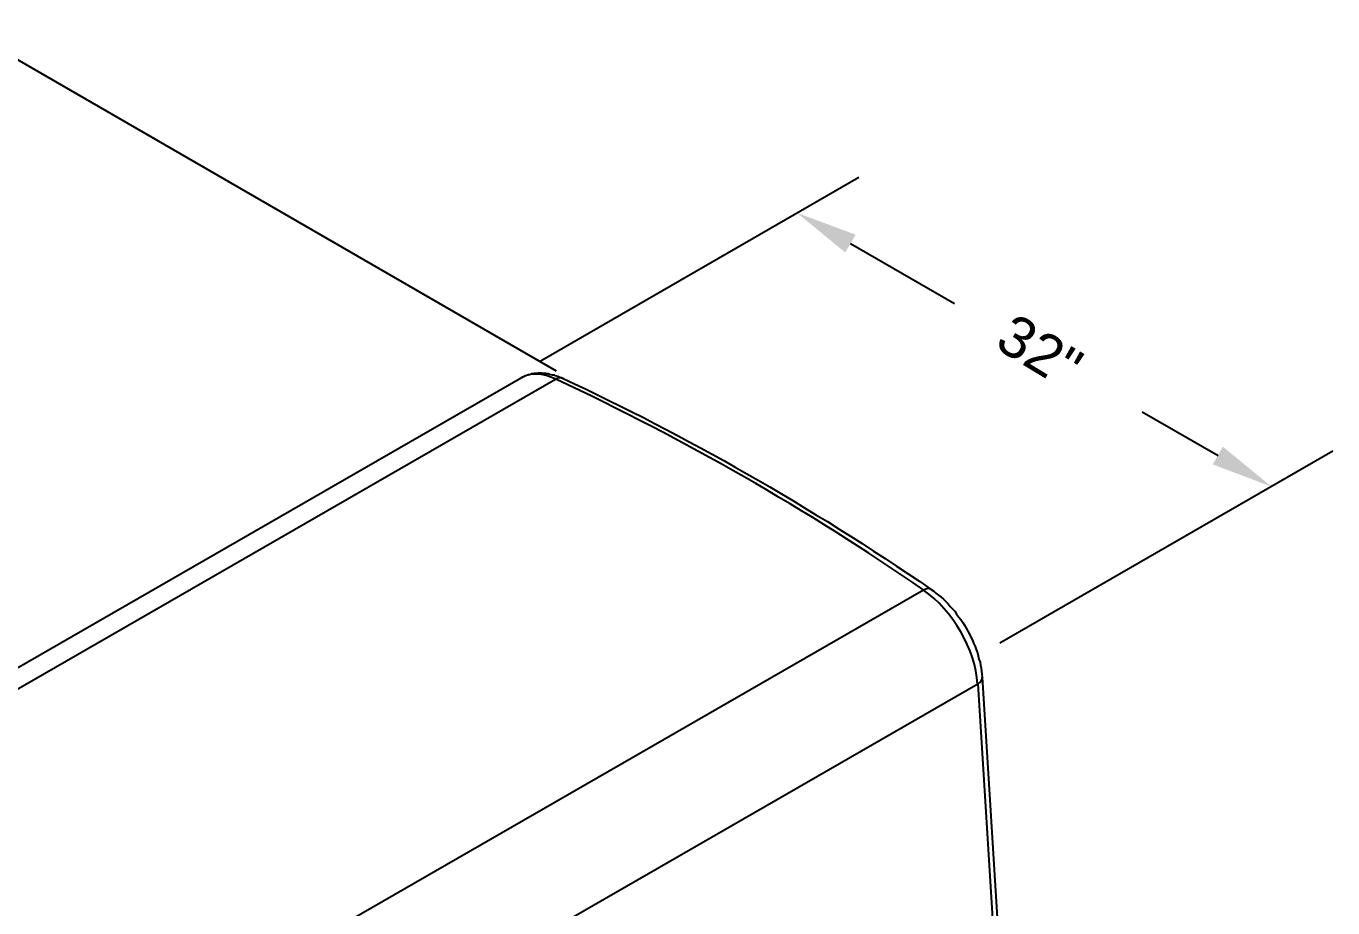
# Model space of a CAD drawing. Header units: feet. Extents: x -208 to 2089, y -974 to 342.
# Drawn here: x 314 to 377.5, y -893.9 to -851.1 of the extents above; entities that cross this region are included whole.
import ezdxf

# ---------------------------------------------------------------- set-up
doc = ezdxf.new("R2010")
doc.units = ezdxf.units.FT
doc.header["$MEASUREMENT"] = 0
for name, color, linetype in [('DIMENSIONS', 1, 'Continuous'), ('EQUIPMENT', 6, 'Continuous'), ('TEXT', 1, 'Continuous')]:
    doc.layers.add(name, color=color, linetype=linetype)
doc.styles.add('NEI-A', font='arial.ttf', dxfattribs={"height": 0.1})

msp = doc.modelspace()

# ---------------------------------------------------------------- linework, layer by layer
at = {"layer": 'DIMENSIONS'}
for points in [[(339.75237, -867.82525), (310.72096, -851.05806)], [(338.92866, -867.36763), (354.45113, -858.39828)], [(354.04842, -861.61993), (359.10055, -864.54869)], [(371.91391, -871.94383), (368.23464, -869.82048)], [(361.31543, -881.04132), (377.49687, -871.70587)]]:
    msp.add_lwpolyline(points, dxfattribs=at)
for points in [[(354.30469, -861.19892), (353.79215, -862.05924), (351.44914, -860.13724)], [(372.15187, -871.50452), (371.65764, -872.36484), (374.51319, -873.44483)]]:
    msp.add_solid(points, dxfattribs=at)
at = {"layer": 'EQUIPMENT'}
for points in [[(283.26376, -899.69391), (338.01342, -868.17304), (338.08664, -868.13644), (338.14155, -868.09983), (338.19646, -868.08152), (338.25138, -868.04491), (338.3246, -868.02661), (338.37951, -868.0083), (338.43443, -867.99), (338.50765, -867.97169), (338.56256, -867.95339), (338.63578, -867.95339), (338.69069, -867.93508), (338.76391, -867.93508), (338.81883, -867.93508), (338.89205, -867.91678), (338.96527, -867.91678), (339.02018, -867.91678), (339.0934, -867.93508), (339.14831, -867.93508), (339.22153, -867.93508), (339.29475, -867.95339), (339.34967, -867.95339), (339.42289, -867.97169), (339.4778, -867.99), (339.55102, -868.0083), (339.62424, -868.0083), (339.67915, -868.04491), (339.75237, -868.06322), (339.82559, -868.08152), (339.88051, -868.09983), (339.95373, -868.13644), (340.00864, -868.15474), (340.08186, -868.19135), (340.631, -868.44762), (341.19845, -868.70388), (341.7476, -868.97846), (342.29674, -869.25303), (342.86419, -869.5276), (343.41333, -869.80217), (343.98078, -870.07674), (344.52993, -870.36962), (345.09737, -870.6625), (345.64652, -870.95537), (346.21397, -871.26656), (346.76311, -871.55943), (347.33056, -871.87061), (347.89801, -872.1818), (348.44715, -872.49298), (349.0146, -872.82246), (349.56375, -873.13365), (350.13119, -873.46313), (350.69864, -873.79262), (351.24779, -874.1221), (351.81524, -874.4699), (352.36438, -874.81769), (352.93183, -875.14717), (353.49928, -875.51327), (354.04842, -875.86106), (354.61587, -876.20885), (355.16501, -876.57495), (355.73246, -876.94104), (356.28161, -877.30714), (356.84906, -877.69154), (357.4165, -878.05764), (357.96565, -878.44204), (358.09378, -878.53356), (358.20361, -878.62509), (358.33174, -878.71661), (358.44157, -878.80813), (358.56971, -878.91796), (358.67954, -879.02779), (358.78936, -879.13762), (358.89919, -879.26575), (359.00902, -879.39389), (359.11885, -879.50372), (359.21037, -879.65015), (359.3019, -879.77829), (359.41173, -879.90642), (359.50325, -880.05286), (359.59478, -880.18099), (359.66799, -880.32743), (359.75952, -880.47387), (359.83274, -880.62031), (359.90596, -880.76675), (359.97918, -880.91319), (360.03409, -881.05962), (360.10731, -881.22437), (360.16222, -881.37081), (360.21714, -881.51724), (360.25375, -881.66368), (360.29036, -881.82843), (360.34527, -881.97486), (360.36358, -882.1213), (360.40019, -882.26774), (360.41849, -882.41418), (360.4368, -882.56062), (360.4551, -882.70706), (361.29712, -896.216)], [(285.00272, -899.73052), (339.71576, -868.22796)], [(357.59955, -878.47865), (302.88651, -909.98121)]]:
    msp.add_lwpolyline(points, dxfattribs=at)
msp.add_lwpolyline([(360.23544, -883.03654), (361.07746, -896.52718), (305.39426, -928.59719), (305.35765, -914.63063)], close=True, dxfattribs=at)
msp.add_arc((287.00282, -980.95905), 124.45845, 55.4321882, 64.936251, dxfattribs=at)
for points in [[(339.72409, -868.21736), (339.08025, -867.91956), (338.48507, -867.89731), (338.03859, -868.15435)], [(340.09093, -868.18656), (339.98269, -868.13652), (339.85007, -868.14917), (339.7184, -868.22208)], [(357.97196, -878.4431), (357.88122, -878.38111), (357.74579, -878.39342), (357.59844, -878.47703)], [(360.22782, -883.03457), (360.13373, -881.39176), (359.00922, -879.44355), (357.59671, -878.4762)], [(360.23782, -883.03541), (360.38292, -882.94483), (360.4611, -882.82576), (360.45366, -882.70665)]]:
    msp.add_open_spline(points, degree=3, dxfattribs=at)

# ---------------------------------------------------------------- texts
at = {"layer": 'TEXT', "insert": (362.02216, -864.93608), "char_height": 2, "width": 4.9225271, "attachment_point": 1, "rotation": 328.7482662, "line_spacing_factor": 0.9, "style": 'NEI-A'}
msp.add_mtext('32"', dxfattribs=at)

doc.saveas('drawing.dxf')
